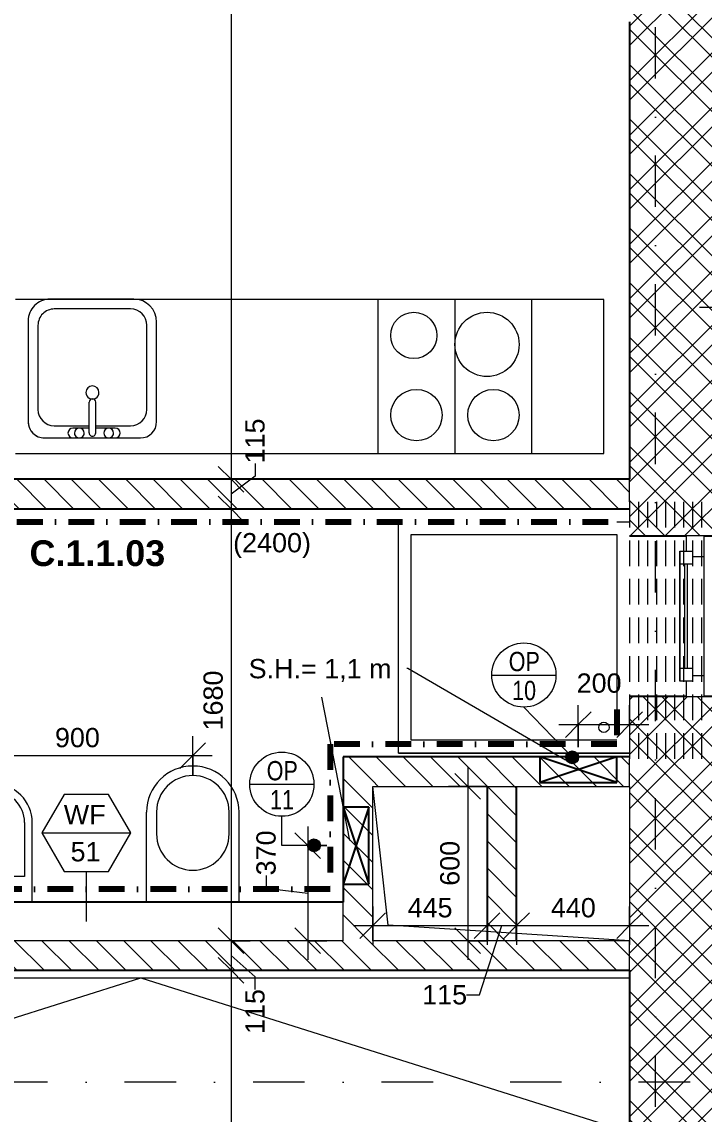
# Model space of a CAD drawing. Header units: millimetres. Extents: x -47427 to -6020, y -7799 to 12520.
# Drawn here: x -25800 to -23145, y -727 to 3523 of the extents above; entities that cross this region are included whole.
import ezdxf

# ---------------------------------------------------------------- set-up
doc = ezdxf.new("R2010")
doc.units = ezdxf.units.MM
for name, pattern in [('HA_Dash_3mm-S1mm', [150, 100, -50]), ('HA_DashDot_10mm-S3mm', [500, 200, -150, 0, -150]), ('HA_DashDot_4mm-S1mm', [200, 100, -50, 0, -50])]:
    doc.linetypes.add(name, pattern=pattern)
for name, color, linetype, lineweight in [('A-____-____-DIMS', 9, 'Continuous', 5), ('A-____-____-DIMS-50', 9, 'Continuous', 5), ('A-AREA-____-IDEN', 9, 'Continuous', 9), ('A-DETL-____-OTLN', 9, 'Continuous', 25), ('A-DETL-GENF-OTLN', 9, 'Continuous', 9), ('A-GENM-____-HDLN', 9, 'HA_Dash_3mm-S1mm', 9), ('A-GENM-____-IDEN', 9, 'Continuous', 9), ('A-GENM-____-OTLN', 9, 'Continuous', 9), ('A-GLAZ-____-MCUT', 9, 'Continuous', 5), ('A-GLAZ-____-OTLN', 9, 'Continuous', 5), ('A-WALL-____-IDEN', 9, 'Continuous', 9), ('A-WALL-____-MCUT', 9, 'Continuous', 25), ('A-WALL-____-PATT', 9, 'Continuous', 25), ('G-____-____-TEXT', 9, 'Continuous', 5), ('I-FURN-____-OTLN', 9, 'Continuous', 9), ('I-WALL-____-MCUT', 9, 'Continuous', 25), ('P-SANR-FIXT-OTLN', 9, 'Continuous', 9), ('Q-CASE-____-OTLN', 9, 'Continuous', 9), ('Q-SPCQ-____-OTLN', 9, 'Continuous', 9), ('S-GRID-____-OTLN', 9, 'Continuous', 5)]:
    doc.layers.add(name, color=color, linetype=linetype, lineweight=lineweight)
doc.styles.add('Arial_1', font='arial.ttf', dxfattribs={"height": 75})
doc.styles.add('Arial_2', font='arial.ttf', dxfattribs={"width": 0.8, "height": 75})
doc.styles.add('Arial_B', font='arialbd.ttf', dxfattribs={"height": 100})
doc.dimstyles.new('Inner_Dimensions', dxfattribs={"dimscale": 304.8, "dimtxt": 76.519455, "dimasz": 0.328084, "dimexe": 0.246063, "dimexo": 0.0625, "dimgap": 0.032808, "dimtad": 1, "dimdec": 0, "dimzin": 0, "dimdsep": 46, "dimtxsty": 'Arial_1', "dimblk1": 'OBLIQUE', "dimblk2": 'OBLIQUE', "dimsah": 1, "dimcen": 0.09, "dimdle": 0.246063, "dimazin": 0, "dimtfac": 1, "dimtdec": 4, "dimtix": 1, "dimtmove": 2, "dimatfit": 3, "dimfxl": 0.246063, "dimfxlon": 1, "dimtvp": 1, "dimtolj": 1, "dimtzin": 0, "dimlwd": 9, "dimlwe": 9, "dimarcsym": 2})
doc.dimstyles.new('Inner_Dimensions_1', dxfattribs={"dimscale": 304.8, "dimtxt": 76.519455, "dimasz": 0.328084, "dimexe": 0.246063, "dimexo": 0.0625, "dimgap": 0.032808, "dimtad": 1, "dimdec": 0, "dimzin": 0, "dimdsep": 46, "dimtxsty": 'Arial_1', "dimblk1": 'OBLIQUE', "dimblk2": 'OBLIQUE', "dimsah": 1, "dimcen": 0.09, "dimdle": 0.246063, "dimazin": 0, "dimtfac": 1, "dimtdec": 4, "dimtix": 1, "dimtmove": 1, "dimatfit": 3, "dimfxl": 0.246063, "dimfxlon": 1, "dimtvp": 1, "dimtolj": 1, "dimtzin": 0, "dimlwd": 9, "dimlwe": 9, "dimarcsym": 2})
doc.dimstyles.new('Inner_Dimensions_2', dxfattribs={"dimscale": 304.8, "dimtxt": 76.519455, "dimasz": 0.328084, "dimexe": 0.246063, "dimexo": 0.0625, "dimgap": 0.032808, "dimtad": 1, "dimdec": 0, "dimzin": 0, "dimdsep": 46, "dimtxsty": 'Arial_1', "dimblk1": 'OBLIQUE', "dimblk2": 'OBLIQUE', "dimsah": 1, "dimcen": 0.09, "dimdle": 0.246063, "dimazin": 0, "dimtfac": 1, "dimtdec": 4, "dimtix": 1, "dimtmove": 0, "dimatfit": 3, "dimfxl": 0.246063, "dimfxlon": 1, "dimtvp": 1, "dimtolj": 1, "dimtzin": 0, "dimlwd": 9, "dimlwe": 9, "dimarcsym": 2})
pattern_1 = [(135, (0, 0), (-53.033, -53.033), [])]

# ---------------------------------------------------------------- blocks, each defined once
blk = doc.blocks.new('HA_GM_Shaft_Rectangle - Default-2056015-DPS_1NP-C')
at = {"layer": 'A-DETL-GENF-OTLN'}
for p, q in [((60, -60), (600, 0)), ((0, -1000), (60, -60))]:
    blk.add_line(p, q, dxfattribs=at)
at = {"layer": 'A-GENM-____-OTLN'}
for p, q in [((0, -1000), (0, 0)), ((0, 0), (600, 0)), ((600, 0), (600, -1000)), ((600, -1000), (0, -1000))]:
    blk.add_line(p, q, dxfattribs=at)
blk = doc.blocks.new('ABMV_ShowerBasin_Generic - 900x900-1421436-DPS_1NP-C')
at = {"layer": 'P-SANR-FIXT-OTLN'}
for p, q in [((0, 0), (0, 900)), ((0, 900), (900, 900)), ((0, 900), (900, 900)), ((0, 900), (0, 0)), ((50, 50), (50, 850)), ((50, 850), (850, 850)), ((50, 850), (850, 850)), ((50, 50), (50, 850)), ((850, 850), (850, 50)), ((850, 850), (850, 50)), ((850, 50), (170, 50)), ((850, 50), (170, 50)), ((900, 50), (900, 0)), ((900, 50), (900, 0))]:
    blk.add_line(p, q, dxfattribs=at)
blk.add_circle((100, 100), 20, dxfattribs=at)
blk = doc.blocks.new('ABMV_WashBasin_Generic - 550x460-1903801-DPS_1NP-C')
at = {"layer": 'P-SANR-FIXT-OTLN'}
for p, q in [((250, 535), (0, 535)), ((0, 505), (250, 505)), ((-150, 385), (-150, 75)), ((-120, 175), (-120, 385)), ((370, 385), (370, 175)), ((400, 75), (400, 385)), ((370, 175), (-120, 175))]:
    blk.add_line(p, q, dxfattribs=at)
for centre, radius, start, end in [((0, 385), 150, 90, 180), ((250, 385), 150, 360, 90), ((0, 385), 120, 90, 180), ((250, 385), 120, 360, 90), ((125, 225), 20, 90, 270), ((125, 225), 20, 270, 90)]:
    blk.add_arc(centre, radius, start, end, dxfattribs=at)
blk = doc.blocks.new('ABMV_Toilet_WallHung - Default-1928451-DPS_1NP-C')
at = {"layer": 'P-SANR-FIXT-OTLN'}
for p, q in [((-16.3, 426.2), (-16.3, 340.3)), ((266.3, 340.3), (266.3, 426.2)), ((-55, 75), (-55, 424.6)), ((305, 75), (305, 424.6))]:
    blk.add_line(p, q, dxfattribs=at)
for centre, radius, start, end in [((125, 424.6), 180, 0, 180), ((125, 426.2), 141.3, 360, 180), ((125, 340.3), 141.3, 180, 360)]:
    blk.add_arc(centre, radius, start, end, dxfattribs=at)
blk = doc.blocks.new('HA_WD_SinglePanel - 625x1000-1662819-DPS_1NP-C')
at = {"layer": 'A-GLAZ-____-MCUT'}
for p, q in [((-312.5, 70), (-312.5, 0)), ((-232.5, 70), (-312.5, 70)), ((-232.5, 25), (-232.5, 70)), ((312.5, 70), (232.5, 70)), ((232.5, 70), (232.5, 25)), ((312.5, 0), (312.5, 70)), ((-312.5, 0), (-252.5, 0)), ((-252.5, -25), (-252.5, 25)), ((-202.5, 25), (-202.5, -25)), ((202.5, 5), (-202.5, 5)), ((202.5, -25), (202.5, 25)), ((252.5, 25), (252.5, -25)), ((252.5, 0), (312.5, 0)), ((-202.5, -25), (-252.5, -25)), ((202.5, -5), (-202.5, -5)), ((252.5, -25), (202.5, -25))]:
    blk.add_line(p, q, dxfattribs=at)
at = {"layer": 'A-GLAZ-____-OTLN'}
for p, q in [((232.5, 70), (-232.5, 70)), ((-252.5, -25), (-252.5, 25)), ((252.5, 25), (252.5, -25)), ((-252.5, -25), (252.5, -25)), ((202.5, -25), (-202.5, -25))]:
    blk.add_line(p, q, dxfattribs=at)
blk = doc.blocks.new('Kuchyňská_linka_sporák_ADNS - 600x600x800-1423137-DPS_1NP-C')
at = {"layer": 'Q-SPCQ-____-OTLN'}
for p, q in [((600, 600), (0, 600)), ((0, 600), (0, 0)), ((600, 600), (0, 600)), ((0, 600), (0, 300)), ((600, 0), (600, 600)), ((600, 300), (600, 600)), ((0, 300), (600, 300)), ((0, 0), (600, 0))]:
    blk.add_line(p, q, dxfattribs=at)
for centre, radius in [((175, 425), 125), ((450, 450), 100), ((140, 140), 90), ((450, 150), 100)]:
    blk.add_circle(centre, radius, dxfattribs=at)
blk = doc.blocks.new('Skříňka se dřezem_ pravoúhlá - 500 x 440mm-1427235-DPS_1NP-C')
at = {"layer": 'P-SANR-FIXT-OTLN'}
for p, q in [((202.2, 180.1), (-170.8, 180.1)), ((202.2, 180.1), (-170.8, 180.1)), ((91.9, 180.1), (-73.2, 180.1)), ((3, 132.5), (-132.7, 132.5)), ((-73.2, 142), (3, 142)), ((3, 160.7), (3, 40.4)), ((28.4, 160.7), (28.4, 40.4)), ((28.4, 142), (91.9, 142)), ((164.1, 132.5), (28.4, 132.5)), ((-234.3, 116.6), (-234.3, -271)), ((-234.3, 116.6), (-234.3, -271)), ((265.7, -275.5), (265.7, 116.6)), ((265.7, -275.5), (265.7, 116.6)), ((-196.2, 69), (-196.2, -258.3)), ((227.6, -258.3), (227.6, 69)), ((-132.7, -321.8), (164.1, -321.8)), ((-145.4, -359.9), (181.3, -359.9)), ((-145.4, -359.9), (181.3, -359.9))]:
    blk.add_line(p, q, dxfattribs=at)
for centre, radius, start, end in [((-170.8, 116.6), 63.5, 90, 180), ((-170.8, 116.6), 63.5, 90, 180), ((-73.2, 161.1), 19, 90, 270), ((-47.8, 161.1), 19, 360, 180), ((15.7, 160.7), 12.7, 360, 180), ((66.5, 161.1), 19, 360, 180), ((91.9, 161.1), 19, 270, 90), ((202.2, 116.6), 63.5, 0, 90), ((202.2, 116.6), 63.5, 360, 90), ((-132.7, 69), 63.5, 90, 180), ((-47.8, 161.1), 19, 180, 0), ((66.5, 161.1), 19, 180, 360), ((164.1, 69), 63.5, 0, 90), ((15.7, 3.2), 25.4, 360, 180), ((15.7, 3.2), 25.4, 180, 0), ((15.7, 40.4), 12.7, 180, 0), ((-145.4, -271), 88.9, 180, 270), ((-145.4, -271), 88.9, 180, 270), ((-132.7, -258.3), 63.5, 180, 270), ((164.1, -258.3), 63.5, 270, 0), ((181.3, -275.5), 84.4, 270, 0), ((181.3, -275.5), 84.4, 270, 0)]:
    blk.add_arc(centre, radius, start, end, dxfattribs=at)
blk = doc.blocks.new('NAB_Šatní_skříň_ADNS - 600x2000xšířka-1528071-DPS_1NP-C')
at = {"layer": 'I-FURN-____-OTLN'}
for p, q in [((0, -600), (1902.5, 0)), ((0, 0), (1902.3, 0)), ((0, -600), (0, 0)), ((1902.5, 0), (3805, -600)), ((1902.7, 0), (3805, 0)), ((3804.8, -600), (0.2, -600))]:
    blk.add_line(p, q, dxfattribs=at)
blk = doc.blocks.new('HA_GM_Tiling_LineBased - Generic Tiles-1684292-DPS_1NP-C')
at = {"layer": 'A-GENM-____-OTLN', "linetype": 'HA_DashDot_4mm-S1mm', "lineweight": 80}
blk.add_line((50, -50), (3785, -50), dxfattribs=at)
blk = doc.blocks.new('HA_GM_Tiling_LineBased - Generic Tiles-1684455-DPS_1NP-C')
at = {"layer": 'A-GENM-____-OTLN', "linetype": 'HA_DashDot_4mm-S1mm', "lineweight": 80}
blk.add_line((50, -50), (185, -50), dxfattribs=at)
blk = doc.blocks.new('HA_GM_Tiling_LineBased - Generic Tiles-1684803-DPS_1NP-C')
at = {"layer": 'A-GENM-____-OTLN', "linetype": 'HA_DashDot_4mm-S1mm', "lineweight": 80}
blk.add_line((50, -50), (1165, -50), dxfattribs=at)
blk = doc.blocks.new('HA_GM_Tiling_LineBased - Generic Tiles-1981167-DPS_1NP-C')
at = {"layer": 'A-GENM-____-OTLN', "linetype": 'HA_DashDot_4mm-S1mm', "lineweight": 80}
blk.add_line((-50, -50), (515, -50), dxfattribs=at)
blk = doc.blocks.new('HA_GM_Tiling_LineBased - Generic Tiles-1684680-DPS_1NP-C')
at = {"layer": 'A-GENM-____-OTLN', "linetype": 'HA_DashDot_4mm-S1mm', "lineweight": 80}
blk.add_line((50, -50), (2670, -50), dxfattribs=at)
blk = doc.blocks.new('TB_Porotherm KP7_1000mm - TB_Porotherm KP7_1000mm-1862848-DPS_1NP-C')
at = {"layer": 'A-GENM-____-HDLN'}
for p, q in [((-500, 35), (500, 35)), ((-500, 0), (500, 0)), ((-500, -35), (500, -35))]:
    blk.add_line(p, q, dxfattribs=at)
blk = doc.blocks.new('Casework 7 - Casework 6-2073059-DPS_1NP-C')
at = {"layer": 'Q-CASE-____-OTLN'}
for p, q in [((-22579.7, -34862.5), (-23989.6, -34862.5)), ((-21699.7, -34862.5), (-21979.7, -34862.5)), ((-21699.7, -35462.5), (-21699.7, -34862.5)), ((-23989.7, -35462.5), (-22579.7, -35462.5)), ((-21979.7, -35462.5), (-21699.7, -35462.5))]:
    blk.add_line(p, q, dxfattribs=at)
blk = doc.blocks.new('DIMBLOCK1-DPS_1NP-C')
at = {"layer": 'A-____-____-DIMS-50', "lineweight": 9}
for p, q in [((-24986.2, 6223.2), (-24986.2, 1743.2)), ((-24986.2, 6148.2), (-25036.2, 6198.2)), ((-24911.2, 6148.2), (-25061.2, 6148.2)), ((-24986.2, 6148.2), (-24936.2, 6098.2)), ((-24986.2, 6148.2), (-24911.2, 6148.2)), ((-24986.2, 1743.2), (-25036.2, 1793.2)), ((-24911.2, 1743.2), (-25061.2, 1743.2)), ((-24986.2, 1743.2), (-24936.2, 1693.2)), ((-24986.2, 1743.2), (-24911.2, 1743.2))]:
    blk.add_line(p, q, dxfattribs=at)
at = {"layer": 'A-____-____-DIMS-50', "color": 0, "lineweight": 9, "insert": (-25093.5, 3691.3), "char_height": 75, "width": 276.883, "attachment_point": 1, "rotation": 90, "line_spacing_factor": 0.941778, "style": 'Arial_1'}
blk.add_mtext('4405', dxfattribs=at)
blk = doc.blocks.new('_Oblique')
at = {"color": 0, "linetype": 'ByBlock', "lineweight": -2}
blk.add_line((-0.5, -0.5), (0.5, 0.5), dxfattribs=at)
blk = doc.blocks.new('DIMBLOCK2-DPS_1NP-C')
at = {"layer": 'A-____-____-DIMS-50', "lineweight": 9}
for p, q in [((-24986.2, 1743.2), (-25036.2, 1793.2)), ((-24892.1, 1805), (-24892.1, 1755)), ((-24911.2, 1743.2), (-25061.2, 1743.2)), ((-24892.1, 1755), (-24986.2, 1685.7)), ((-24986.2, 1743.2), (-24986.2, 1628.2)), ((-24986.2, 1743.2), (-24936.2, 1693.2)), ((-24986.2, 1743.2), (-24911.2, 1743.2)), ((-24986.2, 1628.2), (-25036.2, 1678.2)), ((-24911.2, 1628.2), (-25061.2, 1628.2)), ((-24986.2, 1628.2), (-24936.2, 1578.2)), ((-24986.2, 1628.2), (-24911.2, 1628.2))]:
    blk.add_line(p, q, dxfattribs=at)
at = {"layer": 'A-____-____-DIMS-50', "color": 0, "lineweight": 9, "insert": (-24930.7, 1805), "char_height": 75, "width": 207.662, "attachment_point": 1, "rotation": 90, "line_spacing_factor": 0.941778, "style": 'Arial_1'}
blk.add_mtext('115', dxfattribs=at)
blk = doc.blocks.new('DIMBLOCK3-DPS_1NP-C')
at = {"layer": 'A-____-____-DIMS-50', "lineweight": 9}
for p, q in [((-24986.2, 1628.2), (-25036.2, 1678.2)), ((-24911.2, 1628.2), (-25061.2, 1628.2)), ((-24986.2, 1628.2), (-24986.2, -51.8)), ((-24986.2, 1628.2), (-24936.2, 1578.2)), ((-24986.2, 1628.2), (-24911.2, 1628.2)), ((-24986.2, -51.8), (-25036.2, -1.8)), ((-24911.2, -51.8), (-25061.2, -51.8)), ((-24986.2, -51.8), (-24936.2, -101.8)), ((-24986.2, -51.8), (-24911.2, -51.8))]:
    blk.add_line(p, q, dxfattribs=at)
at = {"layer": 'A-____-____-DIMS-50', "color": 0, "lineweight": 9, "insert": (-25093.5, 766), "char_height": 75, "width": 276.883, "attachment_point": 1, "rotation": 90, "line_spacing_factor": 0.941778, "style": 'Arial_1'}
blk.add_mtext('1680', dxfattribs=at)
blk = doc.blocks.new('DIMBLOCK4-DPS_1NP-C')
at = {"layer": 'A-____-____-DIMS-50', "lineweight": 9}
for p, q in [((-24986.2, -51.8), (-25036.2, -1.8)), ((-24911.2, -51.8), (-25061.2, -51.8)), ((-24986.2, -51.8), (-24986.2, -166.8)), ((-24986.2, -51.8), (-24936.2, -101.8)), ((-24986.2, -51.8), (-24911.2, -51.8)), ((-24986.2, -166.8), (-25036.2, -116.8)), ((-24892.1, -191.9), (-24986.2, -109.3)), ((-24911.2, -166.8), (-25061.2, -166.8)), ((-24986.2, -166.8), (-24936.2, -216.8)), ((-24986.2, -166.8), (-24911.2, -166.8)), ((-24892.1, -241.9), (-24892.1, -191.9))]:
    blk.add_line(p, q, dxfattribs=at)
at = {"layer": 'A-____-____-DIMS-50', "color": 0, "lineweight": 9, "insert": (-24930.7, -414.9), "char_height": 75, "width": 207.662, "attachment_point": 1, "rotation": 90, "line_spacing_factor": 0.941778, "style": 'Arial_1'}
blk.add_mtext('115', dxfattribs=at)
blk = doc.blocks.new('DIMBLOCK5-DPS_1NP-C')
at = {"layer": 'A-____-____-DIMS-50', "lineweight": 9}
for p, q in [((-24986.2, -166.8), (-25036.2, -116.8)), ((-24911.2, -166.8), (-25061.2, -166.8)), ((-24986.2, -166.8), (-24986.2, -3176.8)), ((-24986.2, -166.8), (-24936.2, -216.8)), ((-24986.2, -166.8), (-24911.2, -166.8)), ((-24986.2, -3101.8), (-25036.2, -3051.8)), ((-24911.2, -3101.8), (-25061.2, -3101.8)), ((-24986.2, -3101.8), (-24936.2, -3151.8)), ((-24986.2, -3101.8), (-24911.2, -3101.8))]:
    blk.add_line(p, q, dxfattribs=at)
at = {"layer": 'A-____-____-DIMS-50', "color": 0, "lineweight": 9, "insert": (-25093.5, -1514.1), "char_height": 75, "width": 276.883, "attachment_point": 1, "rotation": 90, "line_spacing_factor": 0.941778, "style": 'Arial_1'}
blk.add_mtext('2935', dxfattribs=at)
blk = doc.blocks.new('HA_TAG_WA_Partitions - Group _ Type Mark-556634-DPS_1NP-C')
at = {"layer": 'A-WALL-____-IDEN'}
for p, q in [((-1.732, 3), (-3.464, 0)), ((1.732, 3), (-1.732, 3)), ((3.464, 0), (1.732, 3)), ((-3.464, 0), (3.464, 0)), ((-3.464, 0), (-1.732, -3)), ((1.732, -3), (3.464, 0)), ((-1.732, -3), (1.732, -3))]:
    blk.add_line(p, q, dxfattribs=at)
blk = doc.blocks.new('HA_TAG_GM_Products - Generic-588599-DPS_1NP-C')
at = {"layer": 'A-GENM-____-IDEN'}
blk.add_line((-2.5, 0), (2.5, 0), dxfattribs=at)
blk.add_circle((0, 0), 2.5, dxfattribs=at)
blk = doc.blocks.new('DIMBLOCK221-DPS_1NP-C')
at = {"layer": 'A-____-____-DIMS-50', "lineweight": 9}
for p, q in [((-24064.9, 548.2), (-24114.9, 598.2)), ((-24064.9, 623.2), (-24064.9, -126.8)), ((-23989.9, 548.2), (-24139.9, 548.2)), ((-24064.9, 548.2), (-24014.9, 498.2)), ((-24064.9, 548.2), (-23989.9, 548.2)), ((-24064.9, -51.8), (-24114.9, -1.8)), ((-23989.9, -51.8), (-24139.9, -51.8)), ((-24064.9, -51.8), (-24014.9, -101.8)), ((-24064.9, -51.8), (-23989.9, -51.8))]:
    blk.add_line(p, q, dxfattribs=at)
at = {"layer": 'A-____-____-DIMS-50', "color": 0, "lineweight": 9, "insert": (-24172.3, 161.7), "char_height": 75, "width": 207.662, "attachment_point": 1, "rotation": 90, "line_spacing_factor": 0.941778, "style": 'Arial_1'}
blk.add_mtext('600', dxfattribs=at)
blk = doc.blocks.new('DIMBLOCK222-DPS_1NP-C')
at = {"layer": 'A-____-____-DIMS-50', "lineweight": 9}
for p, q in [((-24434.9, 81.7), (-24434.9, -68.3)), ((-24434.9, 6.7), (-24434.9, 81.7)), ((-24434.9, 6.7), (-24384.9, 56.7)), ((-23989.9, 81.7), (-23989.9, -68.3)), ((-23989.9, 6.7), (-23989.9, 81.7)), ((-23989.9, 6.7), (-23939.9, 56.7)), ((-24509.9, 6.7), (-23989.9, 6.7)), ((-24434.9, 6.7), (-24484.9, -43.3)), ((-23989.9, 6.7), (-24039.9, -43.3))]:
    blk.add_line(p, q, dxfattribs=at)
at = {"layer": 'A-____-____-DIMS-50', "color": 0, "lineweight": 9, "insert": (-24298.9, 114), "char_height": 75, "width": 207.662, "attachment_point": 1, "line_spacing_factor": 0.941778, "style": 'Arial_1'}
blk.add_mtext('445', dxfattribs=at)
blk = doc.blocks.new('DIMBLOCK223-DPS_1NP-C')
at = {"layer": 'A-____-____-DIMS-50', "lineweight": 9}
for p, q in [((-23989.9, 81.7), (-23989.9, -68.3)), ((-23989.9, 6.7), (-23989.9, 81.7)), ((-23989.9, 6.7), (-23939.9, 56.7)), ((-23874.9, 81.7), (-23874.9, -68.3)), ((-23874.9, 6.7), (-23874.9, 81.7)), ((-23874.9, 6.7), (-23824.9, 56.7)), ((-23989.9, 6.7), (-24039.9, -43.3)), ((-24019.2, -263.1), (-23932.4, 6.7)), ((-23989.9, 6.7), (-23874.9, 6.7)), ((-23874.9, 6.7), (-23924.9, -43.3)), ((-24069.2, -263.1), (-24019.2, -263.1))]:
    blk.add_line(p, q, dxfattribs=at)
at = {"layer": 'A-____-____-DIMS-50', "color": 0, "lineweight": 9, "insert": (-24242.3, -224.6), "char_height": 75, "width": 207.662, "attachment_point": 1, "line_spacing_factor": 0.941778, "style": 'Arial_1'}
blk.add_mtext('115', dxfattribs=at)
blk = doc.blocks.new('DIMBLOCK224-DPS_1NP-C')
at = {"layer": 'A-____-____-DIMS-50', "lineweight": 9}
for p, q in [((-23874.9, 81.7), (-23874.9, -68.3)), ((-23874.9, 6.7), (-23874.9, 81.7)), ((-23874.9, 6.7), (-23824.9, 56.7)), ((-23434.9, 81.7), (-23434.9, -68.3)), ((-23434.9, 6.7), (-23434.9, 81.7)), ((-23434.9, 6.7), (-23384.9, 56.7)), ((-23874.9, 6.7), (-23924.9, -43.3)), ((-23874.9, 6.7), (-23359.9, 6.7)), ((-23434.9, 6.7), (-23484.9, -43.3))]:
    blk.add_line(p, q, dxfattribs=at)
at = {"layer": 'A-____-____-DIMS-50', "color": 0, "lineweight": 9, "insert": (-23741.4, 114), "char_height": 75, "width": 207.662, "attachment_point": 1, "line_spacing_factor": 0.941778, "style": 'Arial_1'}
blk.add_mtext('440', dxfattribs=at)
blk = doc.blocks.new('DIMBLOCK234-DPS_1NP-C')
at = {"layer": 'A-____-____-DIMS-50', "lineweight": 9}
for p, q in [((-23634.9, 714.1), (-23634.9, 864.1)), ((-23434.9, 864.1), (-23434.9, 714.1)), ((-23434.9, 789.1), (-23434.9, 864.1)), ((-23634.9, 789.1), (-23584.9, 839.1)), ((-23434.9, 789.1), (-23384.9, 839.1)), ((-23709.9, 789.1), (-23359.9, 789.1)), ((-23634.9, 789.1), (-23684.9, 739.1)), ((-23634.9, 789.1), (-23634.9, 714.1)), ((-23434.9, 789.1), (-23484.9, 739.1))]:
    blk.add_line(p, q, dxfattribs=at)
at = {"layer": 'A-____-____-DIMS-50', "color": 0, "lineweight": 9, "insert": (-23641.1, 988), "char_height": 75, "width": 207.662, "attachment_point": 1, "line_spacing_factor": 0.941778, "style": 'Arial_1'}
blk.add_mtext('200', dxfattribs=at)
blk = doc.blocks.new('DIMBLOCK235-DPS_1NP-C')
at = {"layer": 'A-____-____-DIMS-50', "lineweight": 9}
for p, q in [((-24687.9, 393), (-24687.9, -126.8)), ((-24687.9, 318), (-24737.9, 368)), ((-24612.9, 318), (-24762.9, 318)), ((-24687.9, 318), (-24637.9, 268)), ((-24687.9, 318), (-24612.9, 318)), ((-24849.1, 202.3), (-24849.1, 152.3)), ((-24849.1, 152.3), (-24687.9, 133.1)), ((-24687.9, -51.8), (-24737.9, -1.8)), ((-24612.9, -51.8), (-24762.9, -51.8)), ((-24687.9, -51.8), (-24637.9, -101.8)), ((-24687.9, -51.8), (-24612.9, -51.8))]:
    blk.add_line(p, q, dxfattribs=at)
at = {"layer": 'A-____-____-DIMS-50', "color": 0, "lineweight": 9, "insert": (-24887.6, 202.3), "char_height": 75, "width": 207.662, "attachment_point": 1, "rotation": 90, "line_spacing_factor": 0.941778, "style": 'Arial_1'}
blk.add_mtext('370', dxfattribs=at)
blk = doc.blocks.new('DIMBLOCK244-DPS_1NP-C')
at = {"layer": 'A-____-____-DIMS-50', "lineweight": 9}
for p, q in [((-26034.9, 593.4), (-26034.9, 743.4)), ((-25134.9, 593.4), (-25134.9, 743.4)), ((-26034.9, 668.4), (-25984.9, 718.4)), ((-25134.9, 668.4), (-25084.9, 718.4)), ((-26034.9, 668.4), (-26084.9, 618.4)), ((-26034.9, 668.4), (-25059.9, 668.4)), ((-26034.9, 668.4), (-26034.9, 593.4)), ((-25134.9, 668.4), (-25184.9, 618.4)), ((-25134.9, 668.4), (-25134.9, 593.4))]:
    blk.add_line(p, q, dxfattribs=at)
at = {"layer": 'A-____-____-DIMS-50', "color": 0, "lineweight": 9, "insert": (-25671.4, 775.8), "char_height": 75, "width": 207.662, "attachment_point": 1, "line_spacing_factor": 0.941778, "style": 'Arial_1'}
blk.add_mtext('900', dxfattribs=at)

msp = doc.modelspace()

# ---------------------------------------------------------------- hatches: boundary and pattern name
at = {"layer": 'A-GENM-____-IDEN'}
h = msp.add_hatch(color=256, dxfattribs=at)
edge = h.paths.add_edge_path()
edge.add_arc((-23658.3, 661.7), 25, 0, 360)
h = msp.add_hatch(color=256, dxfattribs=at)
edge = h.paths.add_edge_path()
edge.add_arc((-24663.4, 319), 25, 0, 360)
at = {"layer": 'A-WALL-____-PATT', "lineweight": 5}
h = msp.add_hatch(dxfattribs=at)
h.set_pattern_fill('FP_1', color=256, style=0, pattern_type=2)
h.set_pattern_definition([(45, (0, 0), (-106.066, 106.066), []), (45, (75, 0), (-106.066, 106.066), []), (315, (0, 0), (106.066, 106.066), []), (315, (75, 0), (106.066, 106.066), [])])
h.paths.add_polyline_path([(-22994.9, -3541.8), (-22994.9, -2051.8), (-23434.9, -2051.8), (-23434.9, -3541.8)])
h.paths.add_polyline_path([(-22994.9, -801.8), (-22994.9, 898.2), (-23434.9, 898.2), (-23434.9, -801.8), (-23090.9, -801.8)])
h.paths.add_polyline_path([(-23144.9, 1523.2), (-22994.9, 1523.2), (-22994.9, 3648.2), (-23434.9, 3648.2), (-23434.9, 1523.2), (-23189.9, 1523.2)])
h.paths.add_polyline_path([(-23434.9, 4648.2), (-22994.9, 4648.2), (-22994.9, 6588.2), (-23284.9, 6588.2), (-23284.9, 6488.5), (-23384.9, 6488.5), (-23384.9, 6588.2), (-23434.9, 6588.2), (-23434.9, 6065.6)])
h = msp.add_hatch(dxfattribs=at)
h.set_pattern_fill('FP_3', color=256, style=0, pattern_type=2)
h.set_pattern_definition(pattern_1)
h.paths.add_polyline_path([(-23434.9, 1628.2), (-23434.9, 1743.2), (-27549.9, 1743.2), (-27549.9, 1628.2), (-24686.9, 1628.2)])
h.paths.add_polyline_path([(-28449.9, 1628.2), (-28449.9, 1743.2), (-28609.9, 1743.2), (-28609.9, 1628.2)])
h = msp.add_hatch(dxfattribs=at)
h.set_pattern_fill('FP_3', color=256, style=0, pattern_type=2)
h.set_pattern_definition(pattern_1)
h.paths.add_polyline_path([(-24434.9, -51.8), (-24434.9, 663.2), (-24549.9, 663.2), (-24549.9, -51.8)])
h = msp.add_hatch(dxfattribs=at)
h.set_pattern_fill('FP_3', color=256, style=0, pattern_type=2)
h.set_pattern_definition(pattern_1)
h.paths.add_polyline_path([(-23434.9, 548.2), (-23434.9, 663.2), (-24434.9, 663.2), (-24434.9, 548.2), (-23874.9, 548.2)])
h = msp.add_hatch(dxfattribs=at)
h.set_pattern_fill('FP_3', color=256, style=0, pattern_type=2)
h.set_pattern_definition(pattern_1)
h.paths.add_polyline_path([(-23874.9, -51.8), (-23874.9, 548.2), (-23989.9, 548.2), (-23989.9, -51.8)])
h = msp.add_hatch(dxfattribs=at)
h.set_pattern_fill('FP_3', color=256, style=0, pattern_type=2)
h.set_pattern_definition(pattern_1)
h.paths.add_polyline_path([(-23434.9, -166.8), (-23434.9, -51.8), (-27269.9, -51.8), (-27269.9, -166.8), (-24686.9, -166.8)])

# ---------------------------------------------------------------- linework, layer by layer
at = {"layer": 'A-DETL-____-OTLN'}
for p, q in [((-23484.9, 663.2), (-23784.9, 663.2)), ((-23784.9, 663.2), (-23784.9, 563.2)), ((-23484.9, 663.2), (-23784.9, 563.2)), ((-23484.9, 563.2), (-23784.9, 663.2)), ((-23484.9, 563.2), (-23484.9, 663.2)), ((-23784.9, 563.2), (-23484.9, 563.2)), ((-24549.9, 468), (-24549.9, 168)), ((-24449.9, 468), (-24549.9, 468)), ((-24549.9, 468), (-24449.9, 168)), ((-24449.9, 468), (-24549.9, 168)), ((-24449.9, 168), (-24449.9, 468)), ((-24549.9, 168), (-24449.9, 168))]:
    msp.add_line(p, q, dxfattribs=at)
at = {"layer": 'A-GENM-____-IDEN'}
for p, q in [((-23658.3, 661.7), (-23846.5, 856.8)), ((-24788.4, 319), (-24788.4, 432)), ((-24663.4, 319), (-24788.4, 319))]:
    msp.add_line(p, q, dxfattribs=at)
for centre in [(-23658.3, 661.7), (-24663.4, 319)]:
    msp.add_circle(centre, 25, dxfattribs=at)
at = {"layer": 'A-WALL-____-IDEN'}
for p, q in [((-23162.6, 2413.6), (-22762.3, 2413.6)), ((-25549.1, 23.2), (-25549.1, 217.4))]:
    msp.add_line(p, q, dxfattribs=at)
at = {"layer": 'A-WALL-____-MCUT'}
for p, q in [((-23434.9, 3523.2), (-23434.9, 1743.2)), ((-23434.9, 1523.2), (-23214.9, 1523.2)), ((-23144.9, 1523.2), (-22949.9, 1523.2)), ((-23214.9, 898.2), (-23434.9, 898.2)), ((-22949.9, 898.2), (-23144.9, 898.2)), ((-23434.9, -166.8), (-23434.9, -801.8))]:
    msp.add_line(p, q, dxfattribs=at)
at = {"layer": 'A-WALL-____-MCUT', "lineweight": 9}
for p, q in [((-23434.9, 1655.8), (-23434.9, 1743.2)), ((-23434.9, 548.3), (-23434.9, 655.7)), ((-24549.9, -51.8), (-24549.9, 98.2)), ((-24549.9, -51.8), (-27269.9, -51.8)), ((-23434.9, -166.8), (-23434.9, -51.8))]:
    msp.add_line(p, q, dxfattribs=at)
at = {"layer": 'G-____-____-TEXT', "color": 250, "lineweight": 9}
for p, q in [((-24298.6, 1006.6), (-24302, 1006.6)), ((-23684.8, 650.3), (-24298.6, 1006.6)), ((-24523.2, 338.6), (-24633.1, 896.1))]:
    msp.add_line(p, q, dxfattribs=at)
at = {"layer": 'I-WALL-____-MCUT'}
for p, q in [((-23434.9, 1743.2), (-27354.9, 1743.2)), ((-27269.9, 1628.2), (-23434.9, 1628.2)), ((-24549.9, 663.2), (-24549.9, 98.2)), ((-23434.9, 663.2), (-24549.9, 663.2)), ((-23989.9, 548.2), (-23989.9, -51.8)), ((-23874.9, -51.8), (-23874.9, 548.2)), ((-24549.9, 98.2), (-27269.9, 98.2)), ((-27269.9, -166.8), (-23434.9, -166.8))]:
    msp.add_line(p, q, dxfattribs=at)
at = {"layer": 'S-GRID-____-OTLN', "linetype": 'HA_DashDot_10mm-S3mm', "lineweight": 9}
for p, q in [((-23334.9, -6198.9), (-23334.9, 10920.5)), ((-22199.7, -601.8), (-45827.4, -601.8))]:
    msp.add_line(p, q, dxfattribs=at)

# ---------------------------------------------------------------- block references
at = {"layer": 'A-GENM-____-IDEN', "xscale": 49.99999999999998, "yscale": 49.99999999999998, "zscale": 49.99999999999998}
for p in [(-23846.5, 981.8), (-24788.4, 557)]:
    msp.add_blockref('HA_TAG_GM_Products - Generic-588599-DPS_1NP-C', p, dxfattribs=at)
at = {"layer": 'A-GENM-____-OTLN', "rotation": 270.0000000000004}
for p in [(-23399.9, 1155.7), (-23329.9, 1155.7), (-23259.9, 1155.7), (-23189.9, 1155.7)]:
    msp.add_blockref('TB_Porotherm KP7_1000mm - TB_Porotherm KP7_1000mm-1862848-DPS_1NP-C', p, dxfattribs=at)
at = {"layer": 'A-GENM-____-OTLN', "linetype": 'HA_DashDot_4mm-S1mm', "lineweight": 80}
msp.add_blockref('HA_GM_Tiling_LineBased - Generic Tiles-1684292-DPS_1NP-C', (-27269.9, 1628.2), dxfattribs=at)
for name, p, rotation in [('HA_GM_Tiling_LineBased - Generic Tiles-1684455-DPS_1NP-C', (-23434.9, 898.2), 270), ('HA_GM_Tiling_LineBased - Generic Tiles-1684803-DPS_1NP-C', (-23434.9, 663.2), 180), ('HA_GM_Tiling_LineBased - Generic Tiles-1981167-DPS_1NP-C', (-24549.9, 663.2), 270), ('HA_GM_Tiling_LineBased - Generic Tiles-1684680-DPS_1NP-C', (-24549.9, 98.2), 180)]:
    msp.add_blockref(name, p, dxfattribs=dict(at, rotation=rotation))
at = {"layer": 'A-GENM-____-OTLN', "lineweight": 5, "rotation": 89.9999999999996}
msp.add_blockref('HA_GM_Shaft_Rectangle - Default-2056015-DPS_1NP-C', (-24434.9, -51.8), dxfattribs=at)
msp.add_blockref('HA_GM_Shaft_Rectangle - Default-2056015-DPS_1NP-C', (-24434.9, -51.8), dxfattribs=at)
at = {"layer": 'A-GLAZ-____-OTLN', "rotation": 269.9999999999999}
msp.add_blockref('HA_WD_SinglePanel - 625x1000-1662819-DPS_1NP-C', (-23214.9, 1210.7), dxfattribs=at)
at = {"layer": 'A-WALL-____-IDEN', "xscale": 49.99999999999998, "yscale": 49.99999999999998, "zscale": 49.99999999999998}
msp.add_blockref('HA_TAG_WA_Partitions - Group _ Type Mark-556634-DPS_1NP-C', (-25549.1, 367.4), dxfattribs=at)
at = {"layer": 'I-FURN-____-OTLN'}
msp.add_blockref('NAB_Šatní_skříň_ADNS - 600x2000xšířka-1528071-DPS_1NP-C', (-27239.9, -196.8), dxfattribs=at)
at = {"layer": 'P-SANR-FIXT-OTLN'}
for name, p, rotation in [('Skříňka se dřezem_ pravoúhlá - 500 x 440mm-1427235-DPS_1NP-C', (-25509.9, 2084.2), 180), ('ABMV_ShowerBasin_Generic - 900x900-1421436-DPS_1NP-C', (-23434.9, 678.2), 90.00000000000018)]:
    msp.add_blockref(name, p, dxfattribs=dict(at, rotation=rotation))
for name, p in [('ABMV_Toilet_WallHung - Default-1928451-DPS_1NP-C', (-25259.9, 23.2)), ('ABMV_WashBasin_Generic - 550x460-1903801-DPS_1NP-C', (-26159.9, 23.2))]:
    msp.add_blockref(name, p, dxfattribs=at)
at = {"layer": 'Q-CASE-____-OTLN'}
msp.add_blockref('Casework 7 - Casework 6-2073059-DPS_1NP-C', (-1835.3, 37305.7), dxfattribs=at)
at = {"layer": 'Q-SPCQ-____-OTLN', "rotation": 269.9999999999989}
msp.add_blockref('Kuchyňská_linka_sporák_ADNS - 600x600x800-1423137-DPS_1NP-C', (-24414.9, 2443.2), dxfattribs=at)

# ---------------------------------------------------------------- texts
at = {"layer": 'A-AREA-____-IDEN', "lineweight": 5, "insert": (-25770.4, 1505.9), "char_height": 100, "width": 653.375, "attachment_point": 1, "style": 'Arial_B'}
msp.add_mtext('C.1.1.03', dxfattribs=at)
at = {"layer": 'A-GENM-____-IDEN', "lineweight": 5, "char_height": 75, "attachment_point": 1}
for s, insert, width, style in [('(2400)', (-24977.9, 1534.2), 376.793, 'Arial_1'), ('OP', (-23905.5, 1071.9), 147.51, 'Arial_2'), ('10', (-23892.3, 959.2), 115.443, 'Arial_2'), ('OP', (-24847.4, 647.1), 147.51, 'Arial_2'), ('11', (-24834.2, 534.4), 115.443, 'Arial_2')]:
    msp.add_mtext(s, dxfattribs=dict(at, insert=insert, width=width, style=style))
at = {"layer": 'A-WALL-____-IDEN', "lineweight": 5, "char_height": 75, "attachment_point": 1, "style": 'Arial_1'}
for s, insert, width in [('WF', (-25637.1, 476.4), 208.439), ('51', (-25610.6, 331.9), 144.304)]:
    msp.add_mtext(s, dxfattribs=dict(at, insert=insert, width=width))
at = {"layer": 'G-____-____-TEXT', "color": 7, "lineweight": 9, "insert": (-24917.6, 1044.1), "char_height": 75, "width": 685.443, "attachment_point": 1, "style": 'Arial_1'}
msp.add_mtext('S.H.= 1,1 m', dxfattribs=at)

# ---------------------------------------------------------------- dimensions: what is measured, and where the dimension line sits
at = {"layer": 'A-____-____-DIMS', "lineweight": 9}
for base, p1, p2, dimstyle, override, picture, middle in [((-24986.2, 1743.2), (-24911.2, 6148.2), (-24911.2, 1743.2), 'Inner_Dimensions', {"dimpost": '<>', "dimfxl": 4405}, 'DIMBLOCK1-DPS_1NP-C', (-25043.5, 3829.7)), ((-24986.2, 1628.2), (-24911.2, 1743.2), (-24911.2, 1628.2), 'Inner_Dimensions_1', {"dimpost": '<>', "dimfxl": 115}, 'DIMBLOCK2-DPS_1NP-C', (-24880.7, 1908.9)), ((-24986.2, -51.8), (-24911.2, 1628.2), (-24911.2, -51.8), 'Inner_Dimensions', {"dimpost": '<>', "dimfxl": 1680}, 'DIMBLOCK3-DPS_1NP-C', (-25043.5, 904.4)), ((-24687.9, -51.8), (-24612.9, 318), (-24612.9, -51.8), 'Inner_Dimensions_1', {"dimpost": '<>', "dimfxl": 369.813113}, 'DIMBLOCK235-DPS_1NP-C', (-24837.6, 306.2)), ((-24986.2, -166.8), (-24911.2, -51.8), (-24911.2, -166.8), 'Inner_Dimensions_1', {"dimpost": '<>', "dimfxl": 115}, 'DIMBLOCK4-DPS_1NP-C', (-24880.7, -311.1)), ((-24986.2, -3101.8), (-24911.2, -166.8), (-24911.2, -3101.8), 'Inner_Dimensions', {"dimpost": '<>', "dimfxl": 2935}, 'DIMBLOCK5-DPS_1NP-C', (-25043.5, -1375.6))]:
    dim = msp.add_linear_dim(base=base, p1=p1, p2=p2, angle=90, dimstyle=dimstyle, override=override, dxfattribs=at)
    dim.commit()
    dim.dimension.update_dxf_attribs({"geometry": picture, "text_midpoint": middle, "dimtype": 160, "text_rotation": 90})
for base, p1, p2, dimstyle, override, picture, middle in [((-23434.9, 789.1), (-23634.9, 714.1), (-23434.9, 864.1), 'Inner_Dimensions', {"dimpost": '<>', "dimfxl": 250}, 'DIMBLOCK234-DPS_1NP-C', (-23537.2, 938)), ((-23874.9, 6.7), (-23989.9, 81.7), (-23874.9, 81.7), 'Inner_Dimensions_1', {"dimpost": '<>', "dimfxl": 115}, 'DIMBLOCK223-DPS_1NP-C', (-24138.4, -274.6))]:
    dim = msp.add_linear_dim(base=base, p1=p1, p2=p2, dimstyle=dimstyle, override=override, dxfattribs=at)
    dim.commit()
    dim.dimension.update_dxf_attribs({"geometry": picture, "text_midpoint": middle, "dimtype": 160})
for base, p1, p2, override, picture, middle in [((-25134.9, 668.4), (-26034.9, 593.4), (-25134.9, 593.4), {"dimpost": '<>', "dimfxl": 900}, 'DIMBLOCK244-DPS_1NP-C', (-25584.9, 716.7)), ((-23989.9, 6.7), (-24434.9, 81.7), (-23989.9, 81.7), {"dimpost": '<>', "dimfxl": 445}, 'DIMBLOCK222-DPS_1NP-C', (-24212.4, 54.8)), ((-23434.9, 6.7), (-23874.9, 81.7), (-23434.9, 81.7), {"dimpost": '<>', "dimfxl": 440}, 'DIMBLOCK224-DPS_1NP-C', (-23654.9, 55))]:
    dim = msp.add_linear_dim(base=base, p1=p1, p2=p2, dimstyle='Inner_Dimensions_2', override=override, dxfattribs=at)
    dim.commit()
    dim.dimension.update_dxf_attribs({"geometry": picture, "text_midpoint": middle})
dim = msp.add_linear_dim(base=(-24064.9, -51.8), p1=(-23989.9, 548.2), p2=(-23989.9, -51.8), angle=90, dimstyle='Inner_Dimensions_2', override={"dimpost": '<>', "dimfxl": 600}, dxfattribs=at)
dim.commit()
dim.dimension.update_dxf_attribs({"geometry": 'DIMBLOCK221-DPS_1NP-C', "text_midpoint": (-24113.2, 248.2)})

doc.saveas('drawing.dxf')
